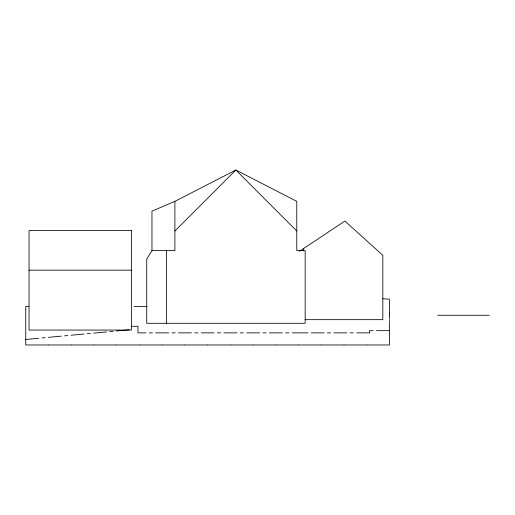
<?xml version="1.0" encoding="UTF-8"?>
<svg xmlns="http://www.w3.org/2000/svg" width="515" height="515" viewBox="0 0 515 515"><rect width="100%" height="100%" fill="white"/><g stroke="black" fill="none" stroke-linecap="round" stroke-linejoin="round"><path stroke-width="0.77" d="M151.964 250.605L146.73 259.142L146.73 323.298L305.157 323.298L305.157 250.605L296.788 250.605L296.788 201.352L235.844 170.027L174.9 201.352L151.964 211.131L151.964 250.605L174.9 250.605L174.9 201.352M174.9 230.971L235.844 170.027L296.788 230.971M299.543 251.243L344.87 221.044L382.825 255.311L382.825 319.667L305.112 319.667M25.75 339.475L38.689 338.258M41.921 337.956L45.159 337.653M48.391 337.351L61.33 336.14M64.562 335.838L67.8 335.535M71.031 335.233L83.971 334.023M87.202 333.72L90.44 333.417M93.672 333.115L106.611 331.905M109.843 331.602L113.081 331.3M116.313 330.997L129.252 329.787M29.052 270.163L131.37 270.163M28.814 306.502L25.75 306.502L25.75 308.916M134.112 306.502L147.11 306.502M437.75 315.27L489.25 315.27M131.37 326.291L137.969 326.291L137.969 332.87L145.977 332.87M369.937 330.669L373.188 330.669M376.433 330.669L389.43 330.669M149.228 332.87L152.472 332.87M155.723 332.87L168.714 332.87M171.965 332.87L175.216 332.87M178.46 332.87L191.458 332.87M194.702 332.87L197.953 332.87M201.204 332.87L214.195 332.87M217.446 332.87L220.69 332.87M223.941 332.87L236.939 332.87M240.183 332.87L243.434 332.87M246.685 332.87L259.676 332.87M262.927 332.87L266.171 332.87M269.422 332.87L282.413 332.87M285.664 332.87L288.915 332.87M292.159 332.87L307.906 332.87M311.15 332.87L324.147 332.87M327.392 332.87L330.643 332.87M333.894 332.87L346.885 332.87M350.136 332.87L353.38 332.87M356.631 332.87L369.628 332.87L369.628 330.669M48.333 344.973L25.75 344.973L25.75 309.238M48.487 344.973L71.07 344.973M71.231 344.973L93.807 344.973M93.968 344.973L116.551 344.973M116.712 344.973L139.288 344.973M139.449 344.973L162.032 344.973M162.193 344.973L184.769 344.973M184.93 344.973L207.506 344.973M207.667 344.973L230.25 344.973M230.411 344.973L252.987 344.973M253.148 344.973L275.731 344.973M275.892 344.973L298.468 344.973M298.629 344.973L321.212 344.973M321.366 344.973L343.949 344.973M344.11 344.973L366.686 344.973M366.847 344.973L389.43 344.973L389.43 321.682M382.825 298.764L389.43 299.189L389.43 312.792M389.43 313.126L389.43 313.461M389.43 313.796L389.43 315.129M389.43 315.431L389.43 318.676M389.43 319.577L389.43 320.781M303.509 248.597L303.509 250.992M166.532 250.605L166.532 323.298M131.37 230.553L29.052 230.553L29.052 330.057L131.37 330.057L131.37 230.553"/></g></svg>
